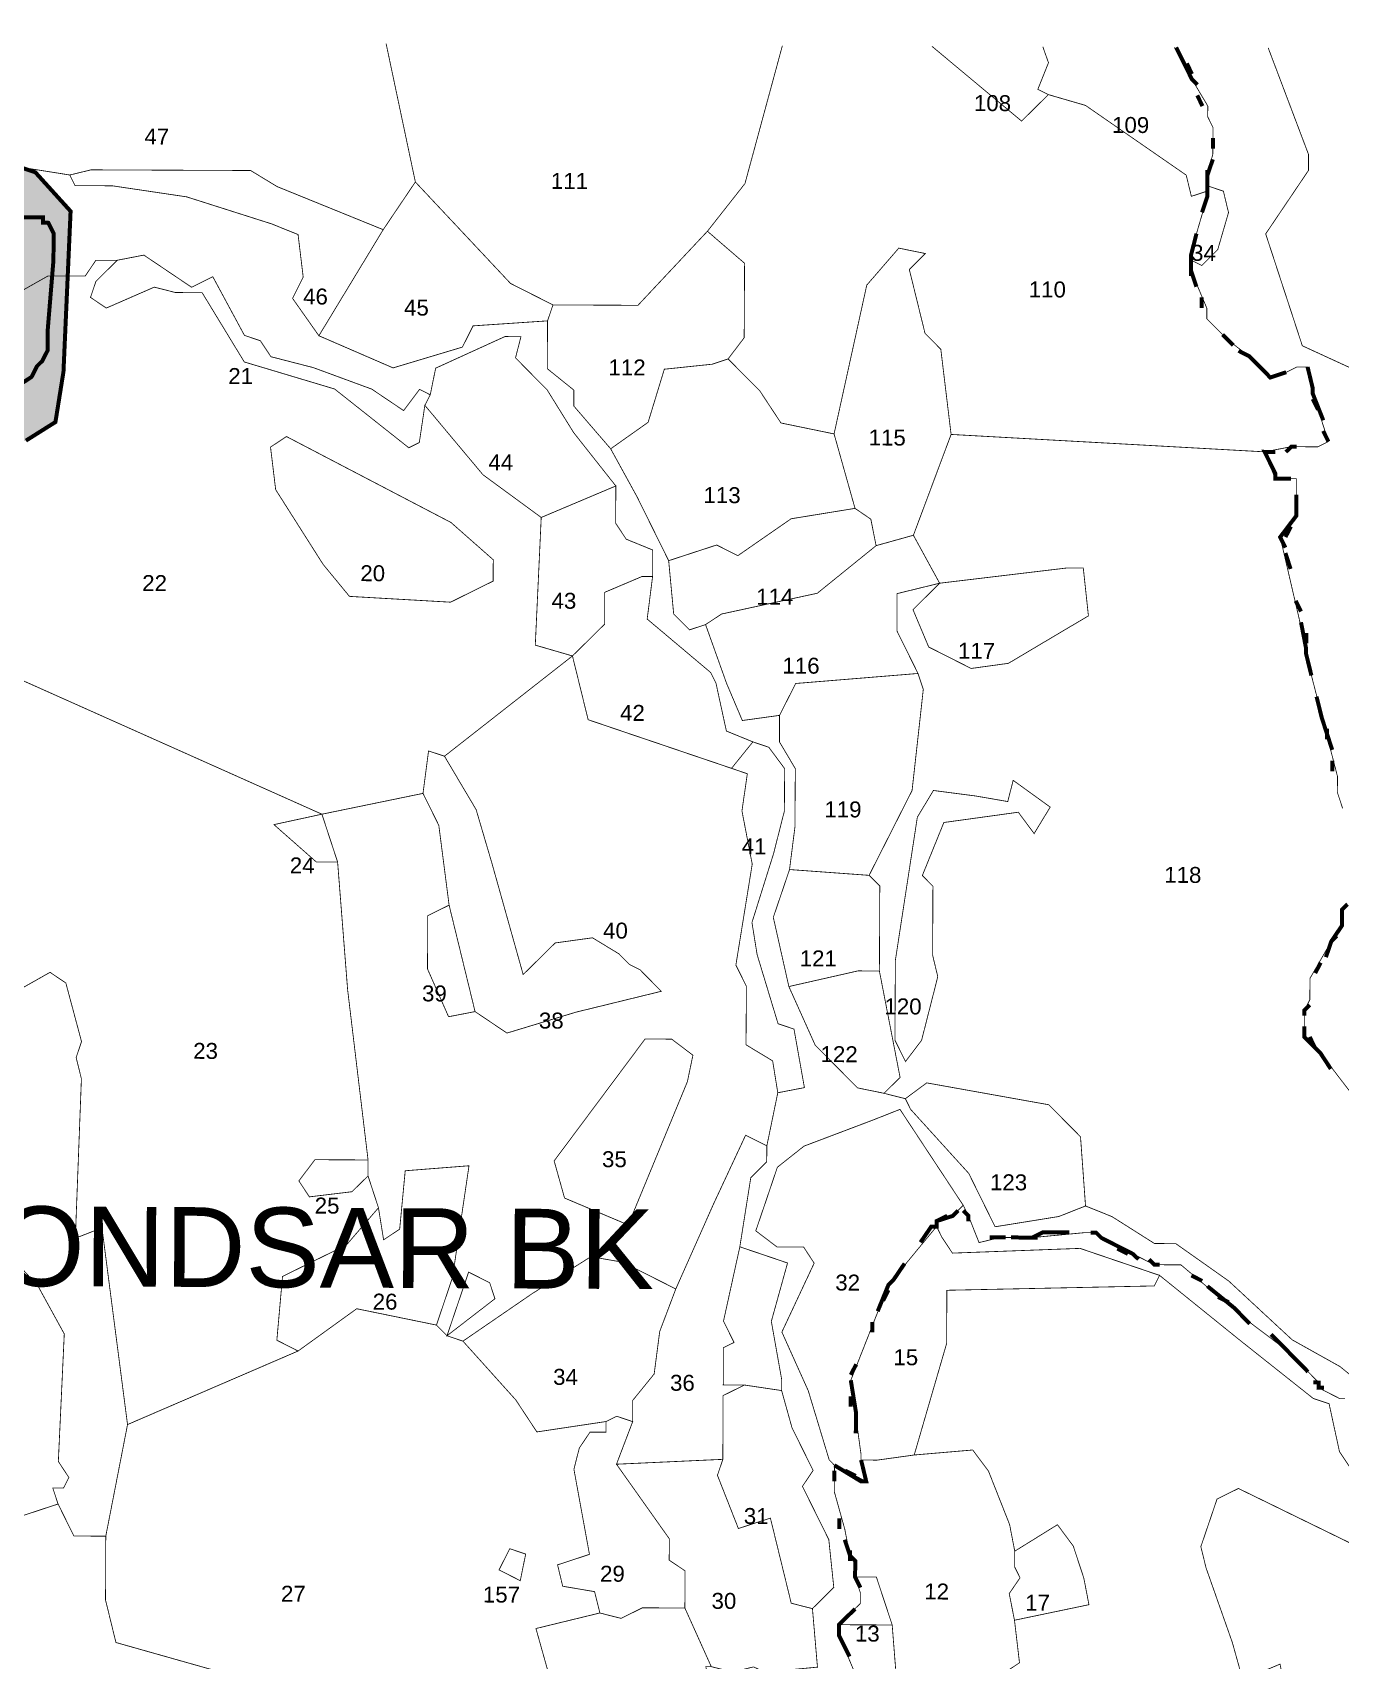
# Model space of a CAD drawing. Header units: metres. Extents: x 318080 to 326887, y 1838772 to 1852662.
# Drawn here: x 323244 to 324236, y 1851411 to 1852646 of the extents above; entities that cross this region are included whole.
import ezdxf

# ---------------------------------------------------------------- set-up
doc = ezdxf.new("R2010")
doc.units = ezdxf.units.M
doc.header["$MEASUREMENT"] = 0
for name, color, linetype in [('CRZ LINE FOR RIVER OR CREEK', 84, 'Continuous'), ('HAZARDS LINE', 1, 'Continuous'), ('NDZ-200M FROM CRZ', 30, 'Continuous'), ('SURVEY NO.', 7, 'Continuous'), ('SURVEY PLOT BOUNDARY', 35, 'Continuous'), ('VILLAGE BOUNDARY', 212, 'Continuous'), ('VILLAGE NAME', 3, 'Continuous')]:
    doc.layers.add(name, color=color, linetype=linetype)
doc.styles.add('PDF Arial', font='arial.ttf')
doc.styles.get("Standard").update_dxf_attribs({"font": 'arial.ttf'})

# ---------------------------------------------------------------- blocks, each defined once
blk = doc.blocks.new('22')
at = {"layer": 'NDZ-200M FROM CRZ'}
h = blk.add_hatch(dxfattribs=at)
h.set_pattern_fill('CROSS', color=256, scale=3.025552, angle=-0.2758)
h.set_pattern_definition([(359.72418, (307091.112, 1837970.982), (19.304521, 19.119544), [9.606128, -28.818383]), (89.72418, (307095.892, 1837966.156), (-19.119544, 19.304521), [9.606128, -28.818383])])
h.paths.add_polyline_path([(322061.6, 1852431.1), (322057.6, 1852431.2), (322053.6, 1852435.2), (322029.4, 1852435.3), (322025.4, 1852439.4), (322021.4, 1852443.4), (322005.3, 1852451.6), (321997.2, 1852459.7), (321989.2, 1852463.8), (321977.1, 1852467.9), (321953, 1852484.1), (321940.9, 1852488.2), (321932.9, 1852496.3), (321920.8, 1852504.4), (321916.8, 1852508.5), (321868.4, 1852508.7), (321856.3, 1852512.8), (321848.2, 1852512.9), (321840.2, 1852516.9), (321828.1, 1852521), (321824.1, 1852525.1), (321816, 1852529.2), (321816.1, 1852541.3), (321820.1, 1852541.2), (321820.3, 1852585.6), (321828.4, 1852585.6), (321828.4, 1852581.5), (321836.4, 1852577.5), (321852.6, 1852573.4), (321864.6, 1852569.3), (321892.9, 1852569.1), (321909, 1852556.9), (321941.1, 1852532.6), (321957.2, 1852516.4), (321977.3, 1852500.1), (321989.3, 1852496), (322005.5, 1852496), (322021.6, 1852499.9), (322025.7, 1852508), (322025.7, 1852512), (322017.7, 1852520.1), (322005.6, 1852528.2), (321981.4, 1852528.4), (321957.3, 1852536.5), (321929.1, 1852548.8), (321901, 1852573.1), (321888.9, 1852581.2), (321848.6, 1852581.4), (321828.5, 1852593.6), (321824.5, 1852601.7), (321824.5, 1852613.8), (321821.1, 1852646.1), (321765.9, 1852646.4), (321772, 1852597.9), (321775.7, 1852531.9), (321775.5, 1852493.1), (321813.8, 1852472.7), (321877.1, 1852456.3), (321904.7, 1852451.6), (321946.7, 1852433.7), (322025.2, 1852384.3), (322096.2, 1852308.3), (322152.4, 1852253.5), (322158, 1852203.5), (322149.1, 1852164.4), (322129.1, 1852124.4), (322091.8, 1852075.2), (322096.6, 1851994.4), (322124.8, 1851914.4), (322136.9, 1851852), (322141.7, 1851770.4), (322118.7, 1851724.8), (322054, 1851688.8), (322019.5, 1851646.6), (321956.7, 1851580.4), (321904.1, 1851540.3), (321839.5, 1851536.6), (321779, 1851528.8), (321741.3, 1851514.9), (321708.1, 1851482.7), (321697.7, 1851416.2), (321612.4, 1851277.4), (321543.4, 1851193), (321383, 1851032.7), (321381.2, 1851018.3), (321385, 1851009.1), (321396.8, 1851004.3), (321403, 1851005.7), (321419.6, 1851019.6), (321498.6, 1851102.5), (321530.8, 1851133.9), (321551.3, 1851087.2), (321575, 1851057.7), (321595.9, 1851038.4), (321629.7, 1851032.3), (321660.5, 1851039.8), (321692.1, 1851056.8), (321711.7, 1851088), (321771.4, 1851057.8), (321863.4, 1851052.3), (321942, 1851047.9), (321937.8, 1851017.7), (321929.7, 1851003.6), (321935.7, 1850995.5), (321964.1, 1850982.1), (321992, 1850962.9), (322015.9, 1850921.9), (322022, 1850894.2), (322030, 1850878), (322035.6, 1850874.9), (322048.1, 1850875), (322054.1, 1850880.1), (322050.2, 1850894.1), (322038.1, 1850904.2), (322038.6, 1850932.9), (322013.6, 1850968.6), (321977.3, 1850994.6), (321953.9, 1851003.5), (321968.5, 1851011.2), (321970.1, 1851021.3), (321969.2, 1851037.3), (321966.3, 1851057.9), (322001.4, 1851083), (322027.1, 1851132.2), (322088.6, 1851321.5), (322153.7, 1851448.3), (322188.9, 1851499.4), (322303.7, 1851606.9), (322379.5, 1851711.6), (322401.2, 1851735.6), (322401.5, 1851810.2), (322422.1, 1851900.9), (322467.6, 1852132.7), (322451.7, 1852179.1), (322446.7, 1852223.8), (322448.1, 1852280), (322460.6, 1852346.5), (322468.9, 1852405), (322484.1, 1852436.8), (322505.5, 1852461.3), (322562.6, 1852517.9), (322610.7, 1852537.4), (322657.2, 1852542.6), (322693.4, 1852533), (322739, 1852511.8), (322755.7, 1852480.2), (322799.8, 1852419.5), (322842.3, 1852380.6), (322889.4, 1852367.9), (322930.7, 1852366), (322987, 1852360.1), (323027.5, 1852345.3), (323092.8, 1852328), (323125.4, 1852324.5), (323191.7, 1852323), (323239, 1852336.7), (323261.4, 1852350.8), (323267.5, 1852389), (323272.9, 1852510.8), (323246.1, 1852540.4), (323092.4, 1852591.3), (323079, 1852607.8), (323063, 1852640.1), (323004.5, 1852640.4), (323006.5, 1852636.4), (323006.5, 1852632.4), (323010.5, 1852628.3), (323014.5, 1852624.2), (323018.5, 1852616.2), (323022.5, 1852612.1), (323026.5, 1852604), (323030.6, 1852600), (323026.5, 1852595.9), (323022.5, 1852591.9), (323022.4, 1852587.9), (323030.5, 1852583.8), (323034.5, 1852575.7), (323042.5, 1852567.6), (323046.5, 1852559.5), (323046.5, 1852555.5), (323042.4, 1852555.5), (323038.4, 1852551.5), (323042.4, 1852547.5), (323046.4, 1852539.4), (323050.4, 1852535.3), (323050.4, 1852531.3), (323062.5, 1852527.2), (323074.6, 1852527.1), (323082.7, 1852531.1), (323090.8, 1852535.1), (323106.9, 1852535), (323110.9, 1852531), (323114.9, 1852526.9), (323114.9, 1852522.9), (323118.9, 1852518.8), (323122.9, 1852518.8), (323123, 1852522.9), (323127, 1852522.8), (323127, 1852526.9), (323147.2, 1852526.8), (323151.2, 1852522.7), (323151.2, 1852518.7), (323155.2, 1852518.7), (323155.2, 1852510.6), (323159.2, 1852510.6), (323159.2, 1852506.5), (323171.3, 1852506.5), (323175.3, 1852510.5), (323179.4, 1852506.5), (323183.4, 1852506.4), (323183.4, 1852502.4), (323191.4, 1852498.3), (323223.7, 1852498.2), (323223.7, 1852494.1), (323219.1, 1852389.3), (323219.1, 1852381.2), (323203, 1852381.3), (323194.9, 1852377.3), (323182.8, 1852373.3), (323178.7, 1852373.3), (323162.5, 1852365.3), (323146.4, 1852365.4), (323118.2, 1852369.6), (323057.8, 1852390), (323053.8, 1852390.1), (323049.7, 1852394.1), (323045.7, 1852398.2), (323041.7, 1852398.2), (323037.7, 1852402.2), (323013.5, 1852402.4), (323009.5, 1852406.4), (323005.4, 1852406.4), (323001.4, 1852410.5), (322989.3, 1852410.5), (322969.2, 1852414.7), (322961.1, 1852414.7), (322953, 1852418.8), (322949, 1852418.8), (322936.9, 1852422.9), (322928.9, 1852422.9), (322904.7, 1852427.1), (322892.6, 1852431.2), (322880.5, 1852427.2), (322860.3, 1852427.3), (322852.3, 1852435.4), (322828.2, 1852467.8), (322820.2, 1852475.9), (322816.2, 1852484), (322804.2, 1852496.2), (322788.1, 1852520.4), (322776.1, 1852540.7), (322756.1, 1852560.9), (322748, 1852565), (322731.9, 1852569.1), (322711.8, 1852577.3), (322699.7, 1852585.4), (322683.6, 1852597.6), (322651.4, 1852597.8), (322615, 1852593.9), (322602.9, 1852585.9), (322594.8, 1852585.9), (322554.4, 1852565.9), (322530.1, 1852554), (322522.1, 1852550), (322518, 1852541.9), (322513.9, 1852537.9), (322489.6, 1852509.8), (322485.5, 1852497.7), (322477.4, 1852489.7), (322473.4, 1852489.7), (322465.3, 1852493.8), (322461.3, 1852497.8), (322453.3, 1852505.9), (322449.2, 1852505.9), (322449.2, 1852497.9), (322453.2, 1852497.8), (322453.2, 1852489.8), (322449.1, 1852485.8), (322437, 1852477.7), (322432.9, 1852473.7), (322424.9, 1852473.8), (322412.8, 1852469.8), (322408.7, 1852469.8), (322408.7, 1852457.7), (322404.6, 1852457.7), (322384.5, 1852469.9), (322376.5, 1852470), (322380.5, 1852465.9), (322392.5, 1852457.8), (322416.7, 1852445.6), (322420.7, 1852441.5), (322424.7, 1852437.5), (322424.7, 1852433.4), (322420.6, 1852429.4), (322420.4, 1852381), (322416.3, 1852364.9), (322404.1, 1852344.8), (322403.9, 1852300.4), (322399.8, 1852292.3), (322399.8, 1852284.3), (322395.7, 1852272.2), (322395.6, 1852248), (322391.5, 1852244), (322391.4, 1852231.9), (322395.5, 1852227.8), (322395.4, 1852223.8), (322399.5, 1852219.7), (322399.3, 1852195.5), (322395.3, 1852191.5), (322395.2, 1852171.3), (322399.2, 1852167.3), (322403.2, 1852163.2), (322407.2, 1852155.1), (322411.2, 1852151.1), (322411.2, 1852147), (322415.2, 1852143), (322415.2, 1852139), (322415.1, 1852110.7), (322411, 1852106.7), (322406.9, 1852094.6), (322410.9, 1852090.6), (322415, 1852090.5), (322410.9, 1852086.5), (322402.8, 1852070.4), (322398.7, 1852062.4), (322398.5, 1852026.1), (322394.4, 1852018), (322394.4, 1852001.9), (322390.3, 1851997.9), (322382.1, 1851973.7), (322382, 1851949.5), (322377.9, 1851929.3), (322373.8, 1851913.2), (322369.6, 1851885), (322361.4, 1851860.8), (322353.3, 1851840.7), (322345.1, 1851828.6), (322345.1, 1851816.5), (322349.1, 1851812.5), (322349, 1851804.4), (322369.1, 1851776.1), (322369, 1851768), (322360.9, 1851755.9), (322336.6, 1851731.9), (322324.4, 1851715.8), (322316.3, 1851703.7), (322312.2, 1851695.7), (322275.8, 1851663.6), (322263.6, 1851651.5), (322259.5, 1851647.5), (322259.5, 1851643.5), (322263.5, 1851639.4), (322263.5, 1851635.4), (322243.3, 1851619.3), (322235.2, 1851623.4), (322231.2, 1851623.4), (322223.1, 1851611.4), (322210.9, 1851595.3), (322210.9, 1851591.3), (322198.7, 1851579.2), (322194.7, 1851575.2), (322186.6, 1851567.2), (322158.1, 1851531), (322154.1, 1851527), (322150.1, 1851527), (322146, 1851523), (322137.9, 1851523), (322125.9, 1851527.1), (322121.8, 1851523.1), (322121.7, 1851507), (322113.5, 1851478.8), (322109.4, 1851466.7), (322080.9, 1851406.3), (322076.9, 1851406.3), (322072.9, 1851410.4), (322068.8, 1851410.4), (322068.8, 1851406.4), (322072.8, 1851402.3), (322076.8, 1851402.3), (322048.3, 1851345.9), (322024.2, 1851350.1), (322016, 1851321.9), (322011.9, 1851317.9), (322015.9, 1851309.8), (322019.8, 1851273.5), (322015.7, 1851261.4), (322011.6, 1851245.3), (321995.4, 1851245.3), (321995.3, 1851229.2), (321987.2, 1851213.1), (321987.1, 1851197), (321983, 1851184.9), (321982.9, 1851164.7), (321978.8, 1851140.5), (321974.7, 1851128.4), (321966.6, 1851120.4), (321954.4, 1851112.4), (321946.3, 1851104.4), (321942.3, 1851104.4), (321942.3, 1851096.3), (321950.2, 1851060), (321962.1, 1851023.6), (321962, 1851015.5), (321958, 1851011.5), (321945.9, 1851007.5), (321945.8, 1851003.5), (321953.9, 1850999.4), (321957.9, 1850995.4), (321966, 1850991.3), (321974, 1850991.3), (321978, 1850987.2), (321982.1, 1850987.2), (321986.1, 1850983.1), (321986.1, 1850979.1), (321990.1, 1850979.1), (321994.1, 1850975), (322010.2, 1850962.8), (322022.2, 1850946.7), (322030.2, 1850930.5), (322034.1, 1850898.2), (322038.1, 1850894.1), (322042.1, 1850890.1), (322038, 1850882), (322034, 1850886.1), (322030, 1850894.2), (322026.1, 1850910.3), (322022.1, 1850930.5), (322010.1, 1850946.7), (322010.1, 1850950.7), (322006.1, 1850958.8), (321990.1, 1850975), (321982, 1850979.1), (321978, 1850983.2), (321957.9, 1850987.3), (321941.8, 1850999.5), (321937.8, 1851003.5), (321937.8, 1851007.6), (321941.9, 1851011.6), (321954, 1851019.6), (321958, 1851023.6), (321950.1, 1851043.8), (321942.1, 1851064), (321938.1, 1851080.2), (321934.2, 1851096.4), (321926.1, 1851100.4), (321821.3, 1851100.9), (321797.1, 1851109.1), (321744.7, 1851125.5), (321700.4, 1851137.8), (321676.2, 1851137.9), (321676.2, 1851129.9), (321664, 1851105.7), (321659.9, 1851101.7), (321659.9, 1851097.7), (321635.7, 1851097.8), (321631.6, 1851093.8), (321627.6, 1851093.8), (321623.6, 1851089.8), (321623.5, 1851085.7), (321615.5, 1851089.8), (321611.5, 1851089.8), (321599.4, 1851106), (321591.4, 1851118.2), (321559.3, 1851146.6), (321547.2, 1851154.7), (321539.2, 1851154.7), (321531.1, 1851150.7), (321522.9, 1851138.7), (321510.8, 1851122.6), (321490.5, 1851106.6), (321478.4, 1851098.5), (321454, 1851070.4), (321446, 1851066.4), (321413.5, 1851030.3), (321409.4, 1851022.2), (321397.3, 1851014.2), (321393.3, 1851026.3), (321409.5, 1851038.4), (321421.7, 1851054.4), (321441.9, 1851070.5), (321450.1, 1851082.5), (321474.4, 1851106.6), (321486.5, 1851114.6), (321498.7, 1851126.7), (321502.7, 1851130.7), (321510.8, 1851138.7), (321514.9, 1851146.8), (321523, 1851154.8), (321535.2, 1851162.8), (321539.2, 1851166.8), (321551.3, 1851170.8), (321567.5, 1851174.8), (321583.6, 1851174.7), (321587.6, 1851170.6), (321595.7, 1851166.6), (321607.8, 1851166.5), (321628, 1851170.4), (321628, 1851174.5), (321624, 1851182.6), (321616, 1851198.7), (321612, 1851210.9), (321612.1, 1851214.9), (321636.3, 1851226.9), (321672.8, 1851271.1), (321668.8, 1851275.1), (321664.8, 1851279.2), (321668.9, 1851291.3), (321725.7, 1851367.7), (321737.9, 1851387.8), (321742, 1851391.8), (321766.3, 1851419.9), (321750.3, 1851432.1), (321746.2, 1851436.2), (321750.3, 1851444.2), (321738.3, 1851456.4), (321746.4, 1851464.4), (321746.4, 1851468.4), (321758.5, 1851468.4), (321762.5, 1851472.4), (321766.6, 1851476.4), (321774.7, 1851476.4), (321778.7, 1851480.4), (321794.9, 1851480.3), (321798.9, 1851484.3), (321808.3, 1851484.3), (321807, 1851488.3), (321811, 1851488.3), (321815, 1851484.2), (321819.1, 1851484.2), (321827.1, 1851472.1), (321835.2, 1851472), (321823.1, 1851488.2), (321831.2, 1851488.2), (321831.2, 1851492.2), (321835.2, 1851488.2), (321839.3, 1851488.2), (321843.3, 1851480.1), (321851.4, 1851488.1), (321843.3, 1851496.2), (321855.5, 1851500.2), (321879.5, 1851467.8), (321891.6, 1851475.8), (321907.8, 1851483.8), (321948.3, 1851507.8), (321960.4, 1851507.7), (321972.5, 1851515.8), (321990.3, 1851522.8), (321991.8, 1851526.6), (321988.7, 1851535.8), (321988.8, 1851539.9), (321992.8, 1851543.9), (322000.9, 1851556), (322005, 1851555.9), (322013.1, 1851564), (322025.2, 1851572), (322033.3, 1851580), (322037.4, 1851584), (322037.4, 1851588.1), (322041.5, 1851592.1), (322045.5, 1851592.1), (322049.6, 1851600.1), (322053.6, 1851604.1), (322057.7, 1851608.1), (322057.7, 1851616.2), (322061.7, 1851616.2), (322061.8, 1851620.2), (322094.2, 1851648.3), (322098.2, 1851652.3), (322094.2, 1851660.4), (322098.3, 1851660.4), (322106.3, 1851664.4), (322110.4, 1851668.4), (322114.4, 1851668.4), (322114.5, 1851672.4), (322126.6, 1851672.4), (322130.5, 1851664.3), (322134.6, 1851664.2), (322142.7, 1851668.2), (322154.8, 1851676.3), (322150.8, 1851684.3), (322154.9, 1851688.4), (322158.9, 1851692.4), (322163, 1851696.4), (322163, 1851700.4), (322167, 1851704.4), (322171.1, 1851704.4), (322175.2, 1851712.5), (322179.2, 1851716.5), (322183.3, 1851720.5), (322187.3, 1851724.5), (322191.3, 1851724.5), (322191.4, 1851732.6), (322195.4, 1851736.6), (322195.5, 1851740.6), (322191.4, 1851740.6), (322187.4, 1851736.6), (322183.3, 1851736.6), (322179.3, 1851732.6), (322179.3, 1851728.6), (322175.2, 1851728.6), (322171.2, 1851732.7), (322171.2, 1851736.7), (322167.2, 1851740.7), (322171.3, 1851744.8), (322171.3, 1851748.8), (322175.3, 1851748.8), (322175.3, 1851752.8), (322179.4, 1851752.8), (322183.4, 1851756.8), (322187.5, 1851756.8), (322187.5, 1851764.9), (322191.5, 1851764.8), (322191.6, 1851768.9), (322195.6, 1851768.8), (322195.6, 1851772.9), (322199.7, 1851776.9), (322199.7, 1851780.9), (322195.7, 1851781), (322195.9, 1851837.4), (322200, 1851837.4), (322200, 1851853.5), (322196, 1851857.6), (322196, 1851861.6), (322192, 1851861.7), (322192, 1851865.7), (322188, 1851869.7), (322184, 1851873.8), (322175.9, 1851873.8), (322155.8, 1851878), (322155.9, 1851910.2), (322160, 1851910.2), (322160, 1851914.3), (322168.1, 1851914.2), (322176.2, 1851922.2), (322172.2, 1851942.4), (322168.3, 1851966.7), (322160.2, 1851966.7), (322152.3, 1851982.9), (322148.3, 1852003.1), (322148.4, 1852015.2), (322152.4, 1852023.2), (322152.5, 1852039.4), (322148.5, 1852051.5), (322148.6, 1852063.6), (322156.7, 1852071.6), (322168.9, 1852079.6), (322181, 1852087.6), (322189.1, 1852091.6), (322197.2, 1852103.7), (322197.2, 1852107.7), (322205.3, 1852115.8), (322205.4, 1852127.9), (322197.4, 1852136), (322197.4, 1852152.1), (322201.5, 1852160.2), (322197.5, 1852160.2), (322205.6, 1852180.3), (322209.8, 1852196.4), (322209.8, 1852200.5), (322213.8, 1852208.5), (322213.9, 1852220.6), (322209.9, 1852236.8), (322205.9, 1852240.8), (322201.9, 1852244.9), (322197.9, 1852253), (322189.9, 1852265.1), (322185.9, 1852273.2), (322181.9, 1852281.3), (322173.9, 1852289.4), (322165.8, 1852293.5), (322161.8, 1852293.5), (322157.8, 1852297.5), (322153.8, 1852297.6), (322153.8, 1852305.6), (322157.8, 1852305.6), (322161.9, 1852309.6), (322165.9, 1852309.6), (322165.9, 1852313.6), (322182.1, 1852321.6), (322190.2, 1852321.6), (322198.3, 1852325.6), (322202.3, 1852333.6), (322206.4, 1852333.6), (322210.5, 1852341.7), (322214.5, 1852341.6), (322226.7, 1852361.8), (322230.8, 1852369.8), (322230.8, 1852373.8), (322234.8, 1852377.9), (322238.9, 1852385.9), (322239.1, 1852422.2), (322243.2, 1852438.3), (322235.1, 1852438.4), (322235, 1852410.1), (322230.8, 1852385.9), (322230.8, 1852377.9), (322222.7, 1852365.8), (322210.5, 1852349.7), (322198.3, 1852333.7), (322182.1, 1852325.7), (322170, 1852321.7), (322141.8, 1852321.8), (322137.8, 1852325.9), (322133.8, 1852329.9), (322129.8, 1852338), (322125.8, 1852346.1), (322101.8, 1852386.6), (322093.7, 1852390.6), (322073.7, 1852414.9)])
at = {"layer": 'CRZ LINE FOR RIVER OR CREEK', "ltscale": 0.1, "const_width": 3.03, "flags": 128}
blk.add_lwpolyline([(323239, 1852336.7), (323261.4, 1852350.8), (323267.5, 1852389), (323272.9, 1852510.8), (323246.1, 1852540.4), (323092.4, 1852591.3)], dxfattribs=at)
at = {"layer": 'HAZARDS LINE', "lineweight": 18, "const_width": 3.03}
blk.add_lwpolyline([(323231.2, 1852377.1), (323243.3, 1852385.1), (323247.4, 1852393.2), (323251.4, 1852397.2), (323255.5, 1852405.2), (323255.6, 1852421.4), (323259.9, 1852473.8), (323260, 1852494), (323256, 1852502), (323251.9, 1852502.1), (323252, 1852506.1), (323227.8, 1852506.2)], dxfattribs=at)
at = {"layer": 'NDZ-200M FROM CRZ', "const_width": 3.03, "flags": 128}
blk.add_lwpolyline([(323239, 1852336.7), (323261.4, 1852350.8), (323267.5, 1852389), (323272.9, 1852510.8), (323246.1, 1852540.4), (323092.4, 1852591.3)], dxfattribs=at)
at = {"layer": 'SURVEY PLOT BOUNDARY', "lineweight": 18, "const_width": 0.605}
for points in [[(324296.1, 1852367.9), (324207.5, 1852408.7), (324179.7, 1852493.6), (324212.2, 1852541.8), (324212.2, 1852553.9), (324181.6, 1852634.8), (324212.2, 1852553.9), (324212.2, 1852541.8), (324179.7, 1852493.6), (324207.5, 1852408.7), (324296.1, 1852367.9)], [(324249.1, 1851835.6), (324221.1, 1851872.1), (324209, 1851884.2), (324209.1, 1851904.4), (324213.2, 1851912.4), (324213.3, 1851928.6), (324229.5, 1851956.7), (324237.7, 1851968.8)], [(324238.1, 1852057.6), (324234.1, 1852069.7), (324234.2, 1852081.8), (324214.4, 1852158.5), (324210.4, 1852178.7), (324190.7, 1852263.5), (324202.9, 1852279.6), (324203, 1852307.9), (324186.9, 1852307.9), (324178.9, 1852328.2), (324199.1, 1852332.1), (324219.2, 1852332), (324227.3, 1852336), (324223.4, 1852348.1), (324215.4, 1852372.4), (324211.5, 1852392.6), (324203.4, 1852392.6), (324195.3, 1852388.6), (324183.2, 1852384.6), (324179.2, 1852388.7), (324171.2, 1852396.8), (324167.1, 1852400.8), (324151.1, 1852413), (324139, 1852425.2), (324135, 1852429.2), (324135, 1852437.3), (324123.1, 1852465.6), (324123.1, 1852473.7), (324131.2, 1852469.6), (324143.3, 1852481.6), (324151.5, 1852509.8), (324147.6, 1852526), (324135.5, 1852530.1), (324135.5, 1852538.2), (324139.6, 1852554.3), (324139.7, 1852574.4), (324135.7, 1852582.5), (324135.8, 1852590.6), (324123.8, 1852610.8), (324110.4, 1852635.1), (324123.8, 1852610.8), (324135.8, 1852590.6), (324135.7, 1852582.5), (324139.7, 1852574.4), (324139.6, 1852554.3), (324135.5, 1852538.2), (324135.5, 1852526.1), (324123.3, 1852522.1), (324119.4, 1852538.2), (324043, 1852591.1), (324014.8, 1852599.3), (324006.8, 1852603.3), (324014.9, 1852623.5), (324010.6, 1852635.6), (324014.9, 1852623.5), (324006.8, 1852603.3), (324014.8, 1852599.3), (323994.5, 1852579.2), (323926.4, 1852636), (323994.5, 1852579.2), (324014.8, 1852599.3), (324043, 1852591.1), (324119.4, 1852538.2), (324123.3, 1852522.1), (324135.5, 1852526.1), (324135.4, 1852522), (324127.2, 1852493.8), (324123.1, 1852473.7), (324123.1, 1852465.6), (324135, 1852437.3), (324135, 1852429.2), (324139, 1852425.2), (324151.1, 1852413), (324167.1, 1852400.8), (324171.2, 1852396.8), (324179.2, 1852388.7), (324183.2, 1852384.6), (324195.3, 1852388.6), (324203.4, 1852392.6), (324211.5, 1852392.6), (324215.4, 1852372.4), (324223.4, 1852348.1), (324227.3, 1852336), (324219.2, 1852332), (324199.1, 1852332.1), (324178.9, 1852328.2), (323941, 1852341.4), (323933.2, 1852406), (323921.2, 1852418.2), (323909.3, 1852466.6), (323921.4, 1852478.7), (323901.3, 1852482.8), (323877, 1852454.7), (323852.2, 1852341.8), (323811.9, 1852350.1), (323795.9, 1852374.4), (323771.8, 1852398.7), (323784, 1852414.8), (323784.3, 1852471.3), (323756.1, 1852495.6), (323784.6, 1852531.8), (323813, 1852636.5), (323784.6, 1852531.8), (323756.1, 1852495.6), (323703.4, 1852439.4), (323638.9, 1852439.7), (323606.7, 1852456), (323534.5, 1852533), (323512.3, 1852638), (323534.5, 1852533), (323510.1, 1852496.8), (323429.6, 1852529.5), (323409.5, 1852541.7), (323288.4, 1852542.2), (323272.3, 1852538.3), (323219.9, 1852546.6)], [(323219.9, 1852546.6), (323272.3, 1852538.3), (323276.3, 1852530.2), (323304.5, 1852530.1), (323361, 1852521.7), (323425.4, 1852501.2), (323445.5, 1852493.1), (323449.4, 1852460.8), (323441.3, 1852444.7), (323461.3, 1852416.3), (323517.6, 1852391.9), (323570.2, 1852407.7), (323578.3, 1852423.8), (323634.8, 1852427.6), (323634.6, 1852391.3), (323654.7, 1852375.1), (323654.7, 1852363), (323682.7, 1852330.5), (323702.7, 1852294.1), (323726.7, 1852245.6), (323730.5, 1852205.2), (323742.6, 1852193.1), (323754.7, 1852197.1), (323770.6, 1852152.6), (323782.6, 1852124.3), (323810.8, 1852128.2), (323810.8, 1852108), (323822.8, 1852087.8), (323822.5, 1852043.4), (323818.4, 1852011.2), (323806.1, 1851974.9), (323817.9, 1851922.4), (323837.9, 1851877.9), (323870, 1851845.5), (323890.1, 1851841.4), (323906.3, 1851837.3), (323910.3, 1851829.2), (323954.4, 1851780.6), (323974.4, 1851740.1), (324022.8, 1851747.9), (324043, 1851755.9), (324063.1, 1851747.8), (324095.3, 1851727.4), (324111.5, 1851727.3), (324151.7, 1851698.9), (324199.8, 1851654.3), (324236.1, 1851634), (324256.1, 1851617.7)], [(324240, 1851609.7), (324235.9, 1851609.7), (324219.8, 1851617.9), (324219.9, 1851621.9), (324195.8, 1851646.3), (324163.6, 1851670.6), (324115.4, 1851711.2), (324095.2, 1851711.3), (324079.1, 1851719.4), (324055, 1851731.7), (324051, 1851735.7), (324042.9, 1851735.7), (324002.6, 1851731.9), (323994.5, 1851731.9), (323990.5, 1851732), (323986.4, 1851732), (323978.4, 1851732), (323962.2, 1851728.1), (323954.2, 1851748.3), (323950.2, 1851756.4), (323902.2, 1851829.2), (323882, 1851821.2), (323829.4, 1851801.3), (323809.2, 1851785.3), (323805.1, 1851773.2), (323792.8, 1851737), (323808.9, 1851724.8), (323829.1, 1851724.7), (323837.1, 1851712.5), (323812.6, 1851660.2), (323832.6, 1851615.7), (323848.5, 1851563.2), (323852.5, 1851559.1), (323852.4, 1851539), (323860.3, 1851510.7), (323864.3, 1851490.5), (323868.3, 1851486.5), (323868.2, 1851474.3), (323872.2, 1851462.2), (323872.1, 1851454.2), (323855.9, 1851438.1), (323855.9, 1851430), (323867.9, 1851401.7)], [(323839.6, 1851405.9), (323835.8, 1851450.3), (323852, 1851466.4), (323848.2, 1851502.7), (323828.2, 1851543.1), (323836.3, 1851555.2), (323820.3, 1851587.5), (323812.4, 1851615.8), (323812.5, 1851623.9), (323804.6, 1851668.3), (323816.9, 1851712.6), (323780.7, 1851724.9), (323789, 1851777.3), (323801.1, 1851789.4), (323801.2, 1851801.5), (323809.5, 1851841.8), (323829.7, 1851845.7), (323821.8, 1851890.1), (323809.7, 1851894.2), (323793.8, 1851946.7), (323789.9, 1851971), (323806.3, 1852023.3), (323814.5, 1852055.6), (323814.7, 1852087.8), (323802.7, 1852104), (323790.6, 1852108.1), (323770.5, 1852116.3), (323762.6, 1852152.6), (323758.6, 1852160.7), (323710.4, 1852201.3), (323714.5, 1852233.6), (323714.6, 1852253.7), (323694.5, 1852261.9), (323686.5, 1852274), (323686.6, 1852302.3), (323654.6, 1852342.8), (323634.5, 1852375.2), (323610.5, 1852399.5), (323614.6, 1852415.6), (323602.5, 1852415.7), (323549.9, 1852391.7), (323545.8, 1852371.5), (323537.7, 1852375.6), (323525.6, 1852359.5), (323501.4, 1852375.8), (323457.1, 1852392.1), (323424.9, 1852400.4), (323416.9, 1852412.5), (323404.8, 1852416.6), (323380.8, 1852461.1), (323364.7, 1852453.1), (323328.5, 1852477.5), (323308.3, 1852473.6), (323292.1, 1852473.6), (323284, 1852461.6), (323255.8, 1852461.7), (323227.5, 1852445.7)], [(323227.5, 1852445.7), (323255.8, 1852461.7), (323284, 1852461.6), (323292.1, 1852473.6), (323308.3, 1852473.6), (323292.1, 1852457.5), (323288, 1852445.4), (323300, 1852437.3), (323336.4, 1852453.2), (323352.5, 1852449.1), (323372.7, 1852449), (323404.7, 1852396.4), (323473.2, 1852375.9), (323529.5, 1852331.3), (323537.5, 1852335.3), (323541.7, 1852363.5), (323585.8, 1852310.8), (323630, 1852278.4), (323625.5, 1852181.5), (323653.7, 1852173.3), (323556.6, 1852097.2), (323544.5, 1852101.2), (323540.3, 1852069), (323463.6, 1852053.2), (323226.1, 1852159.3)], [(324237.7, 1851968.8), (324229.5, 1851956.7), (324213.3, 1851928.6), (324213.2, 1851912.4), (324209.1, 1851904.4), (324209.1, 1851900.4), (324209, 1851888.3), (324209, 1851884.2), (324221.1, 1851872.1), (324249.1, 1851835.6)], [(324256.1, 1851617.7), (324236.1, 1851634), (324199.8, 1851654.3), (324151.7, 1851698.9), (324111.5, 1851727.3), (324095.3, 1851727.4), (324063.1, 1851747.8), (324043, 1851755.9), (324039.2, 1851808.4), (324015.1, 1851832.7), (323922.5, 1851849.3), (323906.3, 1851837.3), (323890.1, 1851841.4), (323902.3, 1851853.4), (323886.6, 1851934.2), (323886.9, 1851998.7), (323878.8, 1852006.8), (323911.4, 1852071.2), (323919.9, 1852147.9), (323915.9, 1852160), (323899.9, 1852192.3), (323900, 1852220.6), (323932.3, 1852228.5), (323912.1, 1852208.4), (323924, 1852180.1), (323956.2, 1852163.8), (323984.5, 1852167.7), (324024.9, 1852191.7), (324045.2, 1852203.7), (324041.3, 1852240.1), (324029.2, 1852240.1), (323932.3, 1852228.5), (323912.4, 1852264.9), (323941, 1852341.4), (324178.9, 1852328.2), (324186.9, 1852307.9), (324203, 1852307.9), (324202.9, 1852279.6), (324190.7, 1852263.5), (324210.4, 1852178.7), (324214.4, 1852158.5), (324234.2, 1852081.8), (324234.1, 1852073.7), (324234.1, 1852069.7), (324238.1, 1852057.6)], [(323226.1, 1852159.3), (323463.6, 1852053.2), (323427.2, 1852045.3), (323459.4, 1852016.9), (323475.5, 1852016.9), (323483.1, 1851920), (323498.6, 1851790.8), (323458.3, 1851791), (323446.1, 1851774.9), (323454.1, 1851762.8), (323486.4, 1851766.7), (323498.6, 1851778.7), (323506.5, 1851754.5), (323482.2, 1851726.3), (323433.7, 1851702.4), (323429.4, 1851654), (323445.5, 1851645.8), (323316.1, 1851590), (323296.7, 1851739.3), (323276.5, 1851731.4), (323281.1, 1851852.4), (323277.1, 1851868.5), (323281.2, 1851880.6), (323269.3, 1851925.1), (323257.3, 1851933.2), (323229, 1851917.2)], [(323229, 1851917.2), (323257.3, 1851933.2), (323269.3, 1851925.1), (323281.2, 1851880.6), (323277.1, 1851868.5), (323281.1, 1851852.4), (323276.5, 1851731.4), (323296.7, 1851739.3), (323316.1, 1851590), (323299.6, 1851505.3), (323275.4, 1851505.4), (323263.4, 1851529.7), (323259.4, 1851541.8), (323267.5, 1851541.8), (323271.6, 1851549.8), (323263.6, 1851562), (323268.1, 1851658.8), (323248.1, 1851695.2), (323195.9, 1851751.9)], [(324243.8, 1851557.3), (324235.7, 1851569.4), (324227.8, 1851605.8), (324215.8, 1851609.8), (324159.5, 1851654.5), (324099.2, 1851703.2), (324038.8, 1851723.7), (323942, 1851720.1), (323934, 1851732.2), (323930, 1851740.3), (323930, 1851744.4), (323942.1, 1851748.3), (323950.2, 1851756.4), (323954.2, 1851748.3), (323962.2, 1851728.1), (323978.4, 1851732), (323986.4, 1851732), (323990.5, 1851732), (323994.5, 1851731.9), (324002.6, 1851731.9), (324042.9, 1851735.7), (324051, 1851735.7), (324055, 1851731.7), (324079.1, 1851719.4), (324095.2, 1851711.3), (324115.4, 1851711.2), (324163.6, 1851670.6), (324195.8, 1851646.3), (324219.9, 1851621.9), (324219.8, 1851617.9), (324235.9, 1851609.7), (324240, 1851609.7)], [(324275.7, 1851484.5), (324159, 1851541.5), (324142.8, 1851533.5), (324130.5, 1851497.3), (324134.5, 1851481.1), (324154.4, 1851424.6), (324162.3, 1851396.3)], [(323992.9, 1851409.2), (323989.1, 1851441.5), (324045.6, 1851453.3), (324041.7, 1851473.5), (324033.7, 1851497.8), (324021.7, 1851514), (323989.3, 1851493.9), (323985.4, 1851514.1), (323969.4, 1851554.6), (323957.4, 1851570.7), (323913, 1851566.9), (323937.6, 1851651.5), (323937.8, 1851691.9), (324095.2, 1851695.2), (324099.2, 1851703.2), (324159.5, 1851654.5), (324215.8, 1851609.8), (324227.8, 1851605.8), (324235.7, 1851569.4), (324243.8, 1851557.3)], [(323379.8, 1851404.1), (323307.3, 1851424.6), (323299.4, 1851456.9), (323299.6, 1851505.3), (323316.1, 1851590), (323445.5, 1851645.8), (323490, 1851677.9), (323550.5, 1851665.5), (323558.5, 1851657.4), (323570.6, 1851653.3), (323610.7, 1851608.7), (323626.7, 1851584.4), (323679.2, 1851592.3), (323679.1, 1851584.2), (323667, 1851584.2), (323658.9, 1851572.2), (323654.8, 1851556.1), (323666.6, 1851491.5), (323642.4, 1851483.5), (323646.3, 1851467.3), (323670.5, 1851463.2), (323674.5, 1851447), (323626, 1851435.2), (323641.9, 1851378.6)], [(324354.4, 1851076.6), (324217.4, 1851101.5), (324152.9, 1851113.9), (324153, 1851130), (324141.1, 1851174.5), (324149.5, 1851247.1), (324174, 1851311.5), (324170.3, 1851376.1), (324194.5, 1851388.1), (324190.6, 1851408.2), (324162.3, 1851396.3), (324154.4, 1851424.6), (324134.5, 1851481.1), (324130.5, 1851497.3), (324142.8, 1851533.5), (324159, 1851541.5), (324275.7, 1851484.5)], [(323202.8, 1851509.8), (323263.4, 1851529.7), (323275.4, 1851505.4), (323299.6, 1851505.3), (323299.4, 1851456.9), (323307.3, 1851424.6), (323379.8, 1851404.1), (323387.7, 1851379.8), (323323.1, 1851368), (323335.1, 1851339.7), (323415.8, 1851343.4), (323435.8, 1851307), (323431.7, 1851294.9), (323395.2, 1851246.7), (323395, 1851210.4), (323366.7, 1851202.4), (323313.9, 1851130.1), (323293.3, 1851041.4), (323281, 1851005.1), (323240.8, 1851017.4)]]:
    blk.add_lwpolyline(points, dxfattribs=at)
for points in [[(323409.5, 1852541.7), (323429.6, 1852529.5), (323510.1, 1852496.8), (323461.3, 1852416.3), (323441.3, 1852444.7), (323449.4, 1852460.8), (323445.5, 1852493.1), (323425.4, 1852501.2), (323361, 1852521.7), (323304.5, 1852530.1), (323276.3, 1852530.2), (323272.3, 1852538.3), (323288.4, 1852542.2)], [(323570.2, 1852407.7), (323517.6, 1852391.9), (323461.3, 1852416.3), (323510.1, 1852496.8), (323534.5, 1852533), (323606.7, 1852456), (323638.9, 1852439.7), (323634.8, 1852427.6), (323578.3, 1852423.8)], [(324143.3, 1852481.6), (324131.2, 1852469.6), (324123.1, 1852473.7), (324127.2, 1852493.8), (324135.4, 1852522), (324135.5, 1852526.1), (324135.5, 1852530.1), (324147.6, 1852526), (324151.5, 1852509.8)], [(323784.3, 1852471.3), (323784, 1852414.8), (323771.8, 1852398.7), (323759.7, 1852394.7), (323723.4, 1852390.9), (323711.1, 1852350.6), (323682.7, 1852330.5), (323654.7, 1852363), (323654.7, 1852375.1), (323634.6, 1852391.3), (323634.8, 1852427.6), (323638.9, 1852439.7), (323703.4, 1852439.4), (323756.1, 1852495.6)], [(323912.4, 1852264.9), (323884.1, 1852257), (323880.1, 1852277.1), (323868.1, 1852285.3), (323852.2, 1852341.8), (323877, 1852454.7), (323901.3, 1852482.8), (323921.4, 1852478.7), (323909.3, 1852466.6), (323921.2, 1852418.2), (323933.2, 1852406), (323941, 1852341.4)], [(323328.5, 1852477.5), (323364.7, 1852453.1), (323380.8, 1852461.1), (323404.8, 1852416.6), (323416.9, 1852412.5), (323424.9, 1852400.4), (323457.1, 1852392.1), (323501.4, 1852375.8), (323525.6, 1852359.5), (323537.7, 1852375.6), (323545.8, 1852371.5), (323541.7, 1852363.5), (323537.5, 1852335.3), (323529.5, 1852331.3), (323473.2, 1852375.9), (323404.7, 1852396.4), (323372.7, 1852449), (323352.5, 1852449.1), (323336.4, 1852453.2), (323300, 1852437.3), (323288, 1852445.4), (323292.1, 1852457.5), (323308.3, 1852473.6)], [(323686.6, 1852302.3), (323630, 1852278.4), (323585.8, 1852310.8), (323541.7, 1852363.5), (323545.8, 1852371.5), (323549.9, 1852391.7), (323602.5, 1852415.7), (323614.6, 1852415.6), (323610.5, 1852399.5), (323634.5, 1852375.2), (323654.6, 1852342.8)], [(323819.6, 1852277.4), (323779.2, 1852249.4), (323763.1, 1852257.5), (323726.7, 1852245.6), (323702.7, 1852294.1), (323682.7, 1852330.5), (323711.1, 1852350.6), (323723.4, 1852390.9), (323759.7, 1852394.7), (323771.8, 1852398.7), (323795.9, 1852374.4), (323811.9, 1852350.1), (323852.2, 1852341.8), (323868.1, 1852285.3)], [(323561.2, 1852214.1), (323484.5, 1852218.5), (323464.5, 1852242.8), (323428.5, 1852299.5), (323424.6, 1852331.8), (323436.7, 1852339.8), (323561.5, 1852274.6), (323593.6, 1852246.3), (323593.5, 1852230.1)], [(323484.5, 1852218.5), (323561.2, 1852214.1), (323593.5, 1852230.1), (323593.6, 1852246.3), (323561.5, 1852274.6), (323436.7, 1852339.8), (323424.6, 1852331.8), (323428.5, 1852299.5), (323464.5, 1852242.8)], [(323714.6, 1852253.7), (323714.5, 1852233.6), (323706.5, 1852233.6), (323678.2, 1852221.6), (323678.1, 1852197.4), (323653.7, 1852173.3), (323625.5, 1852181.5), (323630, 1852278.4), (323686.6, 1852302.3), (323686.5, 1852274), (323694.5, 1852261.9)], [(323884.1, 1852257), (323839.5, 1852220.9), (323766.8, 1852205.1), (323754.7, 1852197.1), (323742.6, 1852193.1), (323730.5, 1852205.2), (323726.7, 1852245.6), (323763.1, 1852257.5), (323779.2, 1852249.4), (323819.6, 1852277.4), (323868.1, 1852285.3), (323880.1, 1852277.1)], [(323810.8, 1852128.2), (323782.6, 1852124.3), (323770.6, 1852152.6), (323754.7, 1852197.1), (323766.8, 1852205.1), (323839.5, 1852220.9), (323884.1, 1852257), (323912.4, 1852264.9), (323932.3, 1852228.5), (323900, 1852220.6), (323899.9, 1852192.3), (323915.9, 1852160), (323823.1, 1852152.4)], [(323790.6, 1852108.1), (323774.4, 1852088), (323665.6, 1852124.9), (323653.7, 1852173.3), (323678.1, 1852197.4), (323678.2, 1852221.6), (323706.5, 1852233.6), (323714.5, 1852233.6), (323710.4, 1852201.3), (323758.6, 1852160.7), (323762.6, 1852152.6), (323770.5, 1852116.3)], [(323984.5, 1852167.7), (323956.2, 1852163.8), (323924, 1852180.1), (323912.1, 1852208.4), (323932.3, 1852228.5), (324029.2, 1852240.1), (324041.3, 1852240.1), (324045.2, 1852203.7), (324024.9, 1852191.7)], [(323558.5, 1851657.4), (323594.9, 1851685.5), (323590.9, 1851697.6), (323574.9, 1851705.7), (323558.5, 1851657.4), (323550.5, 1851665.5), (323562.7, 1851701.7), (323575.2, 1851786.4), (323526.8, 1851782.6), (323522.6, 1851738.3), (323510.4, 1851730.2), (323506.5, 1851754.5), (323498.6, 1851778.7), (323498.6, 1851790.8), (323483.1, 1851920), (323475.5, 1852016.9), (323463.6, 1852053.2), (323540.3, 1852069), (323552.3, 1852044.7), (323560.1, 1851984.2), (323543.9, 1851976.2), (323543.7, 1851935.8), (323559.7, 1851899.5), (323579.8, 1851903.4), (323604, 1851887.1), (323656.5, 1851903), (323721.1, 1851918.8), (323705, 1851935.1), (323697, 1851939.1), (323689, 1851947.2), (323668.9, 1851959.4), (323640.6, 1851955.5), (323616.3, 1851931.5), (323592.5, 1852016.3), (323580.6, 1852056.7), (323556.6, 1852097.2), (323653.7, 1852173.3), (323665.6, 1852124.9), (323774.4, 1852088), (323786.4, 1852083.9), (323782.3, 1852055.7), (323790.1, 1852015.3), (323777.7, 1851938.7), (323785.7, 1851922.6), (323785.5, 1851894.3), (323785.4, 1851878.2), (323805.6, 1851866), (323809.5, 1851841.8), (323801.2, 1851801.5), (323785.1, 1851809.6), (323760.7, 1851757.3), (323732.1, 1851692.9), (323691.9, 1851713.2), (323667.7, 1851717.4), (323623.2, 1851689.4), (323570.6, 1851653.3)], [(323911.4, 1852071.2), (323878.8, 1852006.8), (323818.4, 1852011.2), (323822.5, 1852043.4), (323822.8, 1852087.8), (323810.8, 1852108), (323810.8, 1852128.2), (323823.1, 1852152.4), (323915.9, 1852160), (323919.9, 1852147.9)], [(323540.3, 1852069), (323544.5, 1852101.2), (323556.6, 1852097.2), (323580.6, 1852056.7), (323592.5, 1852016.3), (323616.3, 1851931.5), (323640.6, 1851955.5), (323668.9, 1851959.4), (323689, 1851947.2), (323697, 1851939.1), (323705, 1851935.1), (323721.1, 1851918.8), (323656.5, 1851903), (323604, 1851887.1), (323579.8, 1851903.4), (323560.1, 1851984.2), (323552.3, 1852044.7)], [(323829.7, 1851845.7), (323809.5, 1851841.8), (323805.6, 1851866), (323785.4, 1851878.2), (323785.5, 1851894.3), (323785.7, 1851922.6), (323777.7, 1851938.7), (323790.1, 1852015.3), (323782.3, 1852055.7), (323786.4, 1852083.9), (323774.4, 1852088), (323790.6, 1852108.1), (323802.7, 1852104), (323814.7, 1852087.8), (323814.5, 1852055.6), (323806.3, 1852023.3), (323789.9, 1851971), (323793.8, 1851946.7), (323809.7, 1851894.2), (323821.8, 1851890.1)], [(323988.1, 1852078.9), (324016.2, 1852058.6), (324004, 1852038.5), (323992, 1852054.7), (323935.5, 1852046.9), (323919.2, 1852006.7), (323927.2, 1851998.5), (323927, 1851946.1), (323930.9, 1851929.9), (323918.6, 1851881.6), (323906.4, 1851865.5), (323898.4, 1851881.7), (323898.7, 1851942.2), (323915.4, 1852051), (323927.6, 1852071.2), (323959.8, 1852067), (323984, 1852062.8)], [(323988.1, 1852078.9), (323984, 1852062.8), (323959.8, 1852067), (323927.6, 1852071.2), (323915.4, 1852051), (323898.7, 1851942.2), (323898.4, 1851881.7), (323906.4, 1851865.5), (323918.6, 1851881.6), (323930.9, 1851929.9), (323927, 1851946.1), (323927.2, 1851998.5), (323919.2, 1852006.7), (323935.5, 1852046.9), (323992, 1852054.7), (324004, 1852038.5), (324016.2, 1852058.6)], [(323463.6, 1852053.2), (323475.5, 1852016.9), (323459.4, 1852016.9), (323427.2, 1852045.3)], [(323886.9, 1851998.7), (323886.6, 1851934.2), (323870.4, 1851934.3), (323817.9, 1851922.4), (323806.1, 1851974.9), (323818.4, 1852011.2), (323878.8, 1852006.8)], [(323579.8, 1851903.4), (323559.7, 1851899.5), (323543.7, 1851935.8), (323543.9, 1851976.2), (323560.1, 1851984.2)], [(323902.3, 1851853.4), (323890.1, 1851841.4), (323870, 1851845.5), (323837.9, 1851877.9), (323817.9, 1851922.4), (323870.4, 1851934.3), (323886.6, 1851934.2)], [(323696, 1851741.5), (323647.7, 1851761.9), (323639.8, 1851790.1), (323708.8, 1851882.6), (323729, 1851882.5), (323745.1, 1851870.3), (323740.9, 1851850.2)], [(323696, 1851741.5), (323740.9, 1851850.2), (323745.1, 1851870.3), (323729, 1851882.5), (323708.8, 1851882.6), (323639.8, 1851790.1), (323647.7, 1851761.9)], [(324022.8, 1851747.9), (323974.4, 1851740.1), (323954.4, 1851780.6), (323910.3, 1851829.2), (323906.3, 1851837.3), (323922.5, 1851849.3), (324015.1, 1851832.7), (324039.2, 1851808.4), (324043, 1851755.9)], [(323872.7, 1851563.1), (323876.6, 1851546.9), (323852.5, 1851559.1), (323848.5, 1851563.2), (323832.6, 1851615.7), (323812.6, 1851660.2), (323837.1, 1851712.5), (323829.1, 1851724.7), (323808.9, 1851724.8), (323792.8, 1851737), (323805.1, 1851773.2), (323809.2, 1851785.3), (323829.4, 1851801.3), (323882, 1851821.2), (323902.2, 1851829.2), (323950.2, 1851756.4), (323942.1, 1851748.3), (323930, 1851744.4), (323930, 1851740.3), (323893.5, 1851696.1), (323864.9, 1851623.6), (323872.7, 1851567.1)], [(323767.8, 1851563.6), (323687.1, 1851559.9), (323699.4, 1851592.2), (323699.4, 1851608.3), (323715.7, 1851628.4), (323719.9, 1851660.6), (323732.1, 1851692.9), (323760.7, 1851757.3), (323785.1, 1851809.6), (323801.2, 1851801.5), (323801.1, 1851789.4), (323789, 1851777.3), (323780.7, 1851724.9), (323768.3, 1851668.5), (323776.3, 1851652.3), (323768.2, 1851648.3), (323768.1, 1851620.1), (323784.2, 1851620), (323768, 1851612)], [(323498.6, 1851790.8), (323498.6, 1851778.7), (323486.4, 1851766.7), (323454.1, 1851762.8), (323446.1, 1851774.9), (323458.3, 1851791)], [(323506.5, 1851754.5), (323510.4, 1851730.2), (323522.6, 1851738.3), (323526.8, 1851782.6), (323575.2, 1851786.4), (323562.7, 1851701.7), (323550.5, 1851665.5), (323490, 1851677.9), (323445.5, 1851645.8), (323429.4, 1851654), (323433.7, 1851702.4), (323482.2, 1851726.3)], [(323271.6, 1851549.8), (323267.5, 1851541.8), (323259.4, 1851541.8), (323263.4, 1851529.7), (323202.8, 1851509.8), (323186.7, 1851513.9), (323170.6, 1851526.1), (323174.7, 1851546.3), (323138.7, 1851598.9), (323106.6, 1851639.4), (323127.2, 1851728.1), (323159.6, 1851760.2), (323195.9, 1851751.9), (323248.1, 1851695.2), (323268.1, 1851658.8), (323263.6, 1851562)], [(323934, 1851732.2), (323942, 1851720.1), (324038.8, 1851723.7), (324099.2, 1851703.2), (324095.2, 1851695.2), (323937.8, 1851691.9), (323937.6, 1851651.5), (323913, 1851566.9), (323884.8, 1851563), (323872.7, 1851563.1), (323872.7, 1851567.1), (323864.9, 1851623.6), (323893.5, 1851696.1), (323930, 1851740.3)], [(323570.6, 1851653.3), (323623.2, 1851689.4), (323667.7, 1851717.4), (323691.9, 1851713.2), (323732.1, 1851692.9), (323719.9, 1851660.6), (323715.7, 1851628.4), (323699.4, 1851608.3), (323699.4, 1851592.2), (323687.3, 1851596.3), (323679.2, 1851592.3), (323626.7, 1851584.4), (323610.7, 1851608.7)], [(323812.5, 1851623.9), (323812.4, 1851615.8), (323784.2, 1851620), (323768.1, 1851620.1), (323768.2, 1851648.3), (323776.3, 1851652.3), (323768.3, 1851668.5), (323780.7, 1851724.9), (323816.9, 1851712.6), (323804.6, 1851668.3)], [(323558.5, 1851657.4), (323574.9, 1851705.7), (323590.9, 1851697.6), (323594.9, 1851685.5)], [(323828.2, 1851543.1), (323848.2, 1851502.7), (323852, 1851466.4), (323835.8, 1851450.3), (323819.7, 1851454.4), (323803.9, 1851519), (323779.6, 1851511.1), (323763.7, 1851551.5), (323767.8, 1851563.6), (323768, 1851612), (323784.2, 1851620), (323812.4, 1851615.8), (323820.3, 1851587.5), (323836.3, 1851555.2)], [(323679.2, 1851592.3), (323687.3, 1851596.3), (323699.4, 1851592.2), (323687.1, 1851559.9), (323727.2, 1851503.3), (323727.1, 1851487.1), (323739.1, 1851479), (323739, 1851450.8), (323706.7, 1851450.9), (323690.6, 1851442.9), (323674.5, 1851447), (323670.5, 1851463.2), (323646.3, 1851467.3), (323642.4, 1851483.5), (323666.6, 1851491.5), (323654.8, 1851556.1), (323658.9, 1851572.2), (323667, 1851584.2), (323679.1, 1851584.2)], [(323969.4, 1851554.6), (323985.4, 1851514.1), (323989.3, 1851493.9), (323989.3, 1851481.8), (323993.3, 1851473.7), (323985.1, 1851461.7), (323989.1, 1851441.5), (323992.9, 1851409.2), (323980.8, 1851401.2), (323928.3, 1851393.4), (323900.1, 1851389.5), (323896.3, 1851437.9), (323884.3, 1851474.3), (323868.2, 1851474.3), (323868.3, 1851486.5), (323864.3, 1851490.5), (323860.3, 1851510.7), (323852.4, 1851539), (323852.5, 1851559.1), (323876.6, 1851546.9), (323872.7, 1851563.1), (323884.8, 1851563), (323913, 1851566.9), (323957.4, 1851570.7)], [(323763.7, 1851551.5), (323779.6, 1851511.1), (323803.9, 1851519), (323819.7, 1851454.4), (323835.8, 1851450.3), (323839.6, 1851405.9), (323799.3, 1851402.1), (323791.2, 1851406.1), (323775.1, 1851402.2), (323759, 1851406.3), (323739, 1851450.8), (323739.1, 1851479), (323727.1, 1851487.1), (323727.2, 1851503.3), (323687.1, 1851559.9), (323767.8, 1851563.6)], [(323989.1, 1851441.5), (323985.1, 1851461.7), (323993.3, 1851473.7), (323989.3, 1851481.8), (323989.3, 1851493.9), (324021.7, 1851514), (324033.7, 1851497.8), (324041.7, 1851473.5), (324045.6, 1851453.3)], [(323598, 1851479.7), (323614.1, 1851471.5), (323618.2, 1851491.7), (323606.1, 1851495.8)], [(323614.1, 1851471.5), (323598, 1851479.7), (323606.1, 1851495.8), (323618.2, 1851491.7)], [(323896.3, 1851437.9), (323876.1, 1851438), (323855.9, 1851438.1), (323872.1, 1851454.2), (323872.2, 1851462.2), (323868.2, 1851474.3), (323884.3, 1851474.3)], [(323739, 1851450.8), (323759, 1851406.3), (323754.9, 1851406.3), (323758.9, 1851386.1), (323750.6, 1851341.8), (323746.4, 1851313.6), (323726.3, 1851317.7), (323677.8, 1851313.9), (323641.9, 1851378.6), (323626, 1851435.2), (323674.5, 1851447), (323690.6, 1851442.9), (323706.7, 1851450.9)], [(323896.3, 1851437.9), (323900.1, 1851389.5), (323899.9, 1851353.2), (323911.9, 1851328.9), (323903.6, 1851288.6), (323859.3, 1851292.8), (323859.3, 1851296.9), (323863.5, 1851329.1), (323863.8, 1851393.7), (323867.9, 1851401.7), (323855.9, 1851430), (323855.9, 1851438.1), (323876.1, 1851438)]]:
    blk.add_lwpolyline(points, close=True, dxfattribs=at)
at = {"layer": 'VILLAGE BOUNDARY', "lineweight": 50, "const_width": 3.03}
for points in [[(324127.8, 1852606.8), (324123.8, 1852610.8), (324115.8, 1852627), (324111.8, 1852635.1)], [(324123.8, 1852614.9), (324119.8, 1852623)], [(324131.7, 1852590.6), (324127.8, 1852598.7)], [(324139.7, 1852566.4), (324139.7, 1852558.3)], [(324131.4, 1852509.9), (324135.4, 1852522), (324135.5, 1852526.1), (324135.5, 1852530.1), (324135.5, 1852534.1), (324135.5, 1852538.2), (324139.6, 1852550.2)], [(324135.5, 1852542.2), (324135.5, 1852538.2), (324135.5, 1852534.1)], [(324127.2, 1852493.8), (324123.1, 1852477.7), (324123.1, 1852473.7), (324123.1, 1852469.6), (324123.1, 1852465.6), (324127.1, 1852453.5)], [(324123.1, 1852461.6), (324123.1, 1852465.6), (324123.1, 1852469.6)], [(324131, 1852437.3), (324131, 1852445.4)], [(324147, 1852417.1), (324151.1, 1852413), (324155.1, 1852409)], [(324195.3, 1852388.6), (324183.2, 1852384.6), (324179.2, 1852388.7), (324171.2, 1852396.8), (324167.1, 1852400.8), (324159.1, 1852404.9)], [(324167.1, 1852400.8), (324171.2, 1852396.8), (324175.2, 1852392.7)], [(324211.5, 1852392.6), (324215.4, 1852376.4), (324215.4, 1852372.4), (324223.4, 1852352.1)], [(324219.4, 1852360.2), (324215.4, 1852368.3)], [(324227.3, 1852336), (324223.3, 1852344.1)], [(324203.1, 1852332.1), (324199.1, 1852332.1), (324195, 1852328.1)], [(324199, 1852307.9), (324186.9, 1852307.9), (324186.9, 1852312), (324178.9, 1852328.2), (324187, 1852328.1)], [(324178.9, 1852328.2), (324182.9, 1852320.1)], [(324202.9, 1852295.8), (324202.9, 1852279.6), (324190.7, 1852263.5), (324194.7, 1852255.5)], [(324194.7, 1852263.5), (324198.8, 1852271.6)], [(324198.6, 1852239.3), (324194.7, 1852251.4)], [(324202.5, 1852215.1), (324206.5, 1852207)], [(324214.4, 1852158.5), (324210.4, 1852174.7), (324210.4, 1852178.7), (324206.5, 1852198.9)], [(324210.5, 1852190.8), (324210.5, 1852182.8)], [(324218.3, 1852142.4), (324222.3, 1852126.2), (324230.2, 1852102)], [(324226.2, 1852110.1), (324226.3, 1852118.1)], [(324230.2, 1852085.8), (324230.2, 1852093.9)], [(324241.8, 1851984.9), (324237.7, 1851980.9), (324237.7, 1851968.8), (324229.5, 1851956.7), (324225.4, 1851944.7)], [(324229.5, 1851956.7), (324233.6, 1851960.8)], [(324217.3, 1851932.6), (324221.4, 1851940.6)], [(324213.2, 1851908.4), (324209.1, 1851904.4), (324209.1, 1851900.4)], [(324229.1, 1851859.9), (324221.1, 1851872.1), (324209, 1851884.2), (324209, 1851888.3), (324209.1, 1851892.3)], [(324213.1, 1851884.2), (324217, 1851876.1)], [(323917.8, 1851728.3), (323926, 1851740.3), (323930, 1851740.3), (323930, 1851744.4), (323942.1, 1851748.3), (323946.2, 1851752.4)], [(323954.2, 1851744.2), (323954.2, 1851748.3), (323950.2, 1851752.3)], [(323938.1, 1851748.4), (323930, 1851744.4)], [(323970.3, 1851732.1), (323978.4, 1851732), (323982.4, 1851732)], [(324030.8, 1851735.8), (324010.6, 1851735.9), (324002.6, 1851731.9), (323994.5, 1851731.9), (323990.5, 1851732), (323986.4, 1851732)], [(323998.5, 1851731.9), (324002.6, 1851731.9), (324006.6, 1851731.9)], [(324047, 1851735.7), (324051, 1851735.7), (324055, 1851731.7), (324063, 1851727.6), (324079.1, 1851719.4), (324083.2, 1851715.4)], [(324075.1, 1851719.5), (324067.1, 1851723.5)], [(324099.3, 1851711.3), (324095.2, 1851711.3), (324091.2, 1851715.3)], [(323905.7, 1851712.2), (323897.5, 1851700.1), (323893.5, 1851696.1), (323885.3, 1851676)], [(324123.4, 1851703.1), (324131.5, 1851699)], [(323889.4, 1851684), (323893.5, 1851692.1)], [(324167.6, 1851666.6), (324163.6, 1851670.6), (324155.6, 1851678.7), (324135.5, 1851695)], [(324143.5, 1851686.8), (324151.6, 1851682.8)], [(323881.2, 1851659.9), (323881.2, 1851667.9)], [(324183.7, 1851658.4), (324195.8, 1851646.3), (324211.8, 1851630)], [(324207.8, 1851634.1), (324199.8, 1851642.2)], [(323869, 1851635.7), (323864.9, 1851627.7)], [(323868.7, 1851583.3), (323868.8, 1851599.4), (323864.9, 1851623.6)], [(324223.9, 1851617.9), (324219.8, 1851617.9), (324219.9, 1851621.9), (324215.8, 1851622)], [(323864.8, 1851611.5), (323864.8, 1851603.5)], [(323852.4, 1851547), (323852.5, 1851555.1)], [(323872.7, 1851563.1), (323876.6, 1851546.9), (323872.6, 1851546.9), (323852.5, 1851559.1)], [(323860.5, 1851555.1), (323868.6, 1851551)], [(323856.3, 1851518.8), (323856.3, 1851510.7)], [(323872.2, 1851466.3), (323868.2, 1851474.3), (323868.2, 1851478.4), (323868.3, 1851486.5), (323864.3, 1851490.5), (323860.3, 1851502.6)], [(323864.3, 1851494.5), (323864.3, 1851490.5), (323864.2, 1851486.5)], [(323868.1, 1851450.1), (323855.9, 1851438.1), (323855.9, 1851430), (323863.9, 1851413.9)], [(323859.9, 1851421.9), (323855.9, 1851430)]]:
    blk.add_lwpolyline(points, dxfattribs=at)
at = {"layer": 'SURVEY NO.', "char_height": 12.1, "attachment_point": 7, "rotation": 359.7242, "style": 'PDF Arial'}
for s, insert in [('108', (323958.3, 1852586.7)), ('109', (324063.1, 1852570.1)), ('47', (323328.9, 1852561.5)), ('111', (323637.3, 1852527.8)), ('34', (324123.1, 1852473)), ('110', (323999.9, 1852445.3)), ('46', (323449.3, 1852439.9)), ('45', (323525.9, 1852431.5)), ('112', (323681, 1852386.3)), ('21', (323392.5, 1852379.7)), ('115', (323878.4, 1852332.9)), ('44', (323589.9, 1852314.2)), ('113', (323753.1, 1852289.2)), ('22', (323327.2, 1852222.6)), ('20', (323492.7, 1852229.9)), ('43', (323637.8, 1852209)), ('114', (323793.1, 1852212.3)), ('116', (323813, 1852159.8)), ('117', (323946.2, 1852171.2)), ('42', (323689.8, 1852124.1)), ('119', (323844.8, 1852050.7)), ('41', (323782.1, 1852022.8)), ('24', (323439.2, 1852008.3)), ('118', (324102.7, 1852001)), ('40', (323676.9, 1851958.7)), ('121', (323826.1, 1851937.8)), ('39', (323539.5, 1851911)), ('120', (323890.4, 1851901.2)), ('38', (323628.2, 1851890.4)), ('23', (323365.9, 1851867.4)), ('122', (323841.9, 1851865.1)), ('35', (323676.1, 1851785.2)), ('123', (323970.5, 1851767.7)), ('25', (323458.1, 1851750)), ('32', (323853.1, 1851691.6)), ('26', (323502.1, 1851677.1)), ('15', (323897.2, 1851634.9)), ('34', (323639, 1851620)), ('36', (323727.7, 1851615.5)), ('31', (323783.7, 1851514.4)), ('29', (323674.6, 1851470.6)), ('27', (323432.5, 1851455.6)), ('12', (323920.6, 1851457.3)), ('157', (323585.7, 1851454.8)), ('30', (323759.2, 1851450)), ('17', (323997.2, 1851448.8)), ('13', (323868, 1851425.2))]:
    blk.add_mtext(s, dxfattribs=dict(at, insert=insert))
at = {"layer": 'VILLAGE NAME', "insert": (323161.3, 1851694.6), "char_height": 60.51, "attachment_point": 7, "rotation": 359.7242}
blk.add_mtext('KONDSAR BK', dxfattribs=at)

msp = doc.modelspace()

# ---------------------------------------------------------------- block references
msp.add_blockref('22', (0, 0))

doc.saveas('drawing.dxf')
